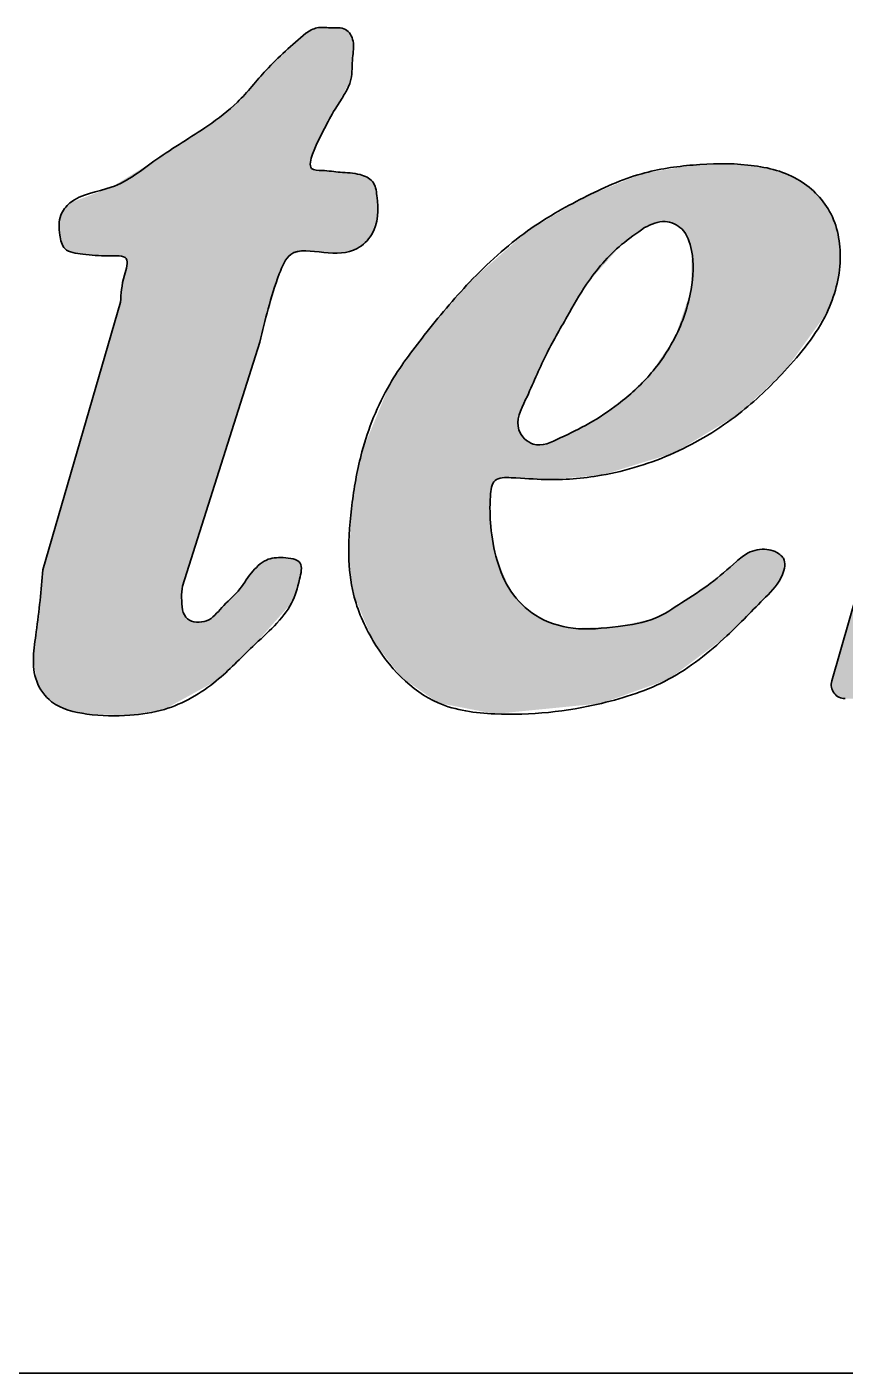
# Model space of a CAD drawing. Extents: x 23 to 587, y 4 to 413.
# Drawn here: x 482.791 to 484.225, y 38.238 to 40.597 of the extents above; entities that cross this region are included whole.
import ezdxf

# ---------------------------------------------------------------- set-up
doc = ezdxf.new("R2010")
doc.units = 0
doc.layers.get('0').update_dxf_attribs({"lineweight": 13})
doc.layers.add('6', color=7, linetype='Continuous', lineweight=13)

# ---------------------------------------------------------------- blocks, each defined once
blk = doc.blocks.new('BLOCK6649')
at = {"color": 6, "lineweight": 5}
for points in [[(483.9585, 40.3546), (483.8684, 40.3393), (483.8912, 40.2527), (483.8733, 40.2448)], [(483.9585, 40.3546), (483.8912, 40.2527), (483.925, 40.2517), (483.9095, 40.2557)], [(483.9585, 40.3546), (483.925, 40.2517), (483.9499, 40.2252), (483.9385, 40.2425)], [(483.9585, 40.3546), (483.9499, 40.2252), (484.0386, 39.9185), (483.9558, 40.2048)], [(483.9585, 40.3546), (484.0386, 39.9185), (484.0543, 40.3546)], [(484.1186, 39.9932), (484.099, 40.3467), (484.0386, 39.9185), (484.0543, 40.3546)], [(484.1186, 39.9932), (484.1926, 40.0952), (484.099, 40.3467), (484.1408, 40.33)], [(483.7664, 40.2973), (483.7717, 40.1459), (483.8684, 40.3393), (483.8332, 40.215)], [(483.8684, 40.3393), (483.8332, 40.215), (483.8733, 40.2448)], [(484.1926, 40.0952), (484.1732, 40.3055), (484.1408, 40.33)], [(483.6684, 40.239), (483.7003, 40.0209), (483.7664, 40.2973)], [(483.7003, 40.0209), (483.7378, 40.0891), (483.7664, 40.2973), (483.7717, 40.1459)], [(484.2094, 40.1409), (484.1976, 40.2732), (484.1926, 40.0952), (484.1732, 40.3055)], [(484.2163, 40.1893), (484.2125, 40.2327), (484.2094, 40.1409), (484.1976, 40.2732)], [(483.6684, 40.239), (483.5668, 40.1493), (483.6075, 39.7965), (483.6039, 39.7823)], [(483.6684, 40.239), (483.6075, 39.7965), (483.6239, 39.8064), (483.6113, 39.8016)], [(483.6684, 40.239), (483.6239, 39.8064), (483.6537, 39.9166), (483.6398, 39.8066)], [(483.6684, 40.239), (483.6537, 39.9166), (483.7003, 40.0209), (483.665, 39.9434)], [(483.9558, 40.2048), (483.955, 40.1364), (484.0386, 39.9185), (483.9267, 40.0524)], [(483.5668, 40.1493), (483.4874, 40.0566), (483.611, 39.3927), (483.5118, 39.4119)], [(483.5668, 40.1493), (483.611, 39.3927), (483.6032, 39.7744), (483.6041, 39.7211)], [(483.5668, 40.1493), (483.6032, 39.7744), (483.6039, 39.7823)], [(483.5118, 39.4119), (483.4874, 40.0566), (483.447, 39.4571), (483.4268, 39.97)], [(484.0386, 39.9185), (483.9267, 40.0524), (483.9255, 39.8503), (483.8819, 39.9864)], [(483.9255, 39.8503), (483.8819, 39.9864), (483.8277, 39.9361)], [(483.447, 39.4571), (483.4268, 39.97), (483.3974, 39.5214), (483.3781, 39.8519)], [(483.6398, 39.8066), (483.6531, 39.8902), (483.6537, 39.9166)], [(483.7976, 39.8109), (483.9255, 39.8503), (483.7758, 39.9015), (483.8277, 39.9361)], [(483.7976, 39.8109), (483.7758, 39.9015), (483.7138, 39.8707), (483.7256, 39.8762)], [(483.6995, 39.8034), (483.6571, 39.8822), (483.6398, 39.8066), (483.6531, 39.8902)], [(483.6783, 39.8654), (483.663, 39.875), (483.6995, 39.8034), (483.6571, 39.8822)], [(483.6899, 39.864), (483.6783, 39.8654), (483.7138, 39.8707), (483.6995, 39.8034)], [(483.7976, 39.8109), (483.7138, 39.8707), (483.6995, 39.8034)], [(483.3974, 39.5214), (483.3781, 39.8519), (483.3633, 39.6023), (483.3612, 39.7639)], [(483.3633, 39.6023), (483.3612, 39.7639), (483.3551, 39.6706)], [(483.615, 39.6615), (483.6041, 39.7211), (483.6393, 39.6076), (483.611, 39.3927)], [(484.0708, 39.6802), (484.0549, 39.6748), (484.0854, 39.5972), (484.0347, 39.6599)], [(484.0876, 39.6808), (484.0708, 39.6802), (484.1021, 39.6151), (484.0854, 39.5972)], [(484.0876, 39.6808), (484.1021, 39.6151), (484.1021, 39.6775)], [(484.0854, 39.5972), (484.0347, 39.6599), (484.0177, 39.5295), (483.9886, 39.6211)], [(484.1021, 39.6775), (484.1021, 39.6151), (484.1104, 39.672), (484.1151, 39.6367)], [(484.1104, 39.672), (484.1151, 39.6367), (484.1166, 39.6653), (484.119, 39.6517)], [(484.1166, 39.6653), (484.119, 39.6517), (484.1188, 39.6589)], [(484.0177, 39.5295), (483.9886, 39.6211), (483.9383, 39.5874)], [(483.7977, 39.4112), (483.6586, 39.5845), (483.611, 39.3927), (483.6393, 39.6076)], [(483.9153, 39.4533), (484.0177, 39.5295), (483.8922, 39.5605), (483.9383, 39.5874)], [(483.7977, 39.4112), (483.714, 39.5506), (483.6586, 39.5845), (483.6823, 39.5657)], [(483.7977, 39.4112), (483.8269, 39.546), (483.714, 39.5506), (483.7481, 39.5429)], [(483.9153, 39.4533), (483.8922, 39.5605), (483.7977, 39.4112), (483.8269, 39.546)]]:
    blk.add_solid(points, dxfattribs=at)
blk = doc.blocks.new('BLOCK6650')
at = {"color": 6, "lineweight": 5}
for points in [[(483.2797, 40.5854), (483.2332, 40.1636), (483.21, 40.5207)], [(483.2797, 40.5854), (483.2468, 40.1914), (483.2332, 40.1636), (483.2371, 40.1736)], [(483.2797, 40.5854), (483.2795, 40.2042), (483.2468, 40.1914), (483.2533, 40.1978)], [(483.2797, 40.5854), (483.2993, 40.595), (483.2795, 40.2042), (483.2878, 40.3594)], [(483.2993, 40.595), (483.2917, 40.3738), (483.2878, 40.3594)], [(483.3227, 40.595), (483.3125, 40.4184), (483.2993, 40.595), (483.2917, 40.3738)], [(483.3368, 40.5951), (483.3309, 40.4525), (483.3227, 40.595), (483.3125, 40.4184)], [(483.3587, 40.5045), (483.3309, 40.4525), (483.3495, 40.5921), (483.3368, 40.5951)], [(483.3587, 40.5045), (483.3495, 40.5921), (483.3579, 40.5835), (483.3541, 40.5884)], [(483.3587, 40.5045), (483.3579, 40.5835), (483.3616, 40.5425), (483.3626, 40.5717)], [(483.1989, 40.0444), (483.1598, 40.4648), (483.2332, 40.1636), (483.21, 40.5207)], [(483.1989, 40.0444), (483.0638, 39.6165), (483.1598, 40.4648), (483.108, 40.4233)], [(483.0317, 39.4007), (482.9713, 39.3902), (483.108, 40.4233), (483.0184, 40.3646)], [(483.0317, 39.4007), (483.108, 40.4233), (483.0622, 39.5911), (483.0621, 39.5965)], [(483.0621, 39.5965), (483.108, 40.4233), (483.0638, 39.6165)], [(483.0184, 40.3646), (482.9525, 40.1953), (482.9388, 40.3155)], [(483.0184, 40.3646), (482.9663, 40.1881), (482.9525, 40.1953), (482.9651, 40.1905)], [(483.0184, 40.3646), (482.9713, 39.3902), (482.9663, 40.1881), (482.9666, 40.1817)], [(483.3111, 40.2012), (483.2795, 40.2042), (483.2899, 40.3487), (483.2878, 40.3594)], [(483.3111, 40.2012), (483.2899, 40.3487), (483.2953, 40.3461), (483.2914, 40.3475)], [(483.3111, 40.2012), (483.2953, 40.3461), (483.3082, 40.345), (483.3055, 40.3451)], [(483.34, 40.3419), (483.3269, 40.2001), (483.3082, 40.345), (483.3111, 40.2012)], [(483.34, 40.3419), (483.3749, 40.3378), (483.3269, 40.2001), (483.3564, 40.203)], [(483.3749, 40.3378), (483.3697, 40.2084), (483.3564, 40.203)], [(483.387, 40.3333), (483.3838, 40.2187), (483.3749, 40.3378), (483.3697, 40.2084)], [(483.3965, 40.3258), (483.3949, 40.2323), (483.387, 40.3333), (483.3838, 40.2187)], [(483.4052, 40.2648), (483.3949, 40.2323), (483.3997, 40.3205), (483.3965, 40.3258)], [(483.4052, 40.2648), (483.3997, 40.3205), (483.4043, 40.3008), (483.4034, 40.3077)], [(482.9388, 40.3155), (482.8887, 40.1985), (482.8663, 40.2881), (482.88, 40.1995)], [(482.9388, 40.3155), (482.9525, 40.1953), (482.8887, 40.1985), (482.9341, 40.1953)], [(482.8569, 40.2783), (482.8515, 40.2187), (482.8503, 40.2666), (482.8488, 40.2318)], [(482.8663, 40.2881), (482.8573, 40.208), (482.8569, 40.2783), (482.8515, 40.2187)], [(482.88, 40.1995), (482.8636, 40.2037), (482.8663, 40.2881), (482.8573, 40.208)], [(482.8503, 40.2666), (482.8488, 40.2318), (482.8474, 40.2499)], [(482.9713, 39.3902), (482.9617, 40.1616), (482.9666, 40.1817), (482.9629, 40.1657)], [(482.9713, 39.3902), (482.896, 39.3925), (482.9617, 40.1616), (482.9551, 40.1142)], [(482.9551, 40.1142), (482.8341, 39.4141), (482.819, 39.6454), (482.8187, 39.4302)], [(482.896, 39.3925), (482.8633, 39.3993), (482.9551, 40.1142), (482.8341, 39.4141)], [(483.2547, 39.587), (483.1869, 39.511), (483.2105, 39.6621), (483.1964, 39.6525)], [(483.2547, 39.587), (483.2105, 39.6621), (483.2403, 39.6665), (483.2245, 39.6661)], [(483.2547, 39.587), (483.2403, 39.6665), (483.2612, 39.6631), (483.2446, 39.6663)], [(483.2689, 39.6287), (483.2547, 39.587), (483.2674, 39.6595), (483.2612, 39.6631)], [(483.2689, 39.6287), (483.2674, 39.6595), (483.2718, 39.6442), (483.2696, 39.657)], [(482.808, 39.4498), (482.8023, 39.4921), (482.819, 39.6454), (482.8073, 39.5363)], [(482.819, 39.6454), (482.8187, 39.4302), (482.808, 39.4498)], [(483.1869, 39.511), (483.1611, 39.608), (483.1964, 39.6525), (483.1843, 39.6396)], [(483.0317, 39.4007), (483.0622, 39.5911), (483.065, 39.5706)], [(483.1869, 39.511), (483.1227, 39.4506), (483.1611, 39.608), (483.1325, 39.579)], [(483.1227, 39.4506), (483.0317, 39.4007), (483.0692, 39.5624), (483.065, 39.5706)], [(483.1227, 39.4506), (483.0692, 39.5624), (483.088, 39.5535), (483.0724, 39.5592)], [(483.1227, 39.4506), (483.1057, 39.5559), (483.1325, 39.579), (483.1203, 39.5657)], [(483.1227, 39.4506), (483.088, 39.5535), (483.1057, 39.5559), (483.0971, 39.5537)]]:
    blk.add_solid(points, dxfattribs=at)
blk = doc.blocks.new('BLOCK6660')
at = {"color": 6, "lineweight": 5}
for points in [[(484.5684, 40.3428), (484.5519, 39.7584), (484.4958, 40.334), (484.5284, 39.6903)], [(484.5684, 40.3428), (484.6158, 40.3526), (484.5519, 39.7584), (484.5935, 39.8424)], [(484.6265, 40.0019), (484.5935, 39.8424), (484.6579, 40.3614), (484.6158, 40.3526)], [(484.6265, 40.0019), (484.6579, 40.3614), (484.6319, 40.0314)], [(484.6579, 40.3614), (484.6438, 40.0847), (484.6319, 40.0314)], [(484.6776, 40.3627), (484.6592, 40.1372), (484.6579, 40.3614), (484.6438, 40.0847)], [(484.7056, 40.2604), (484.6772, 40.2005), (484.6776, 40.3627), (484.6592, 40.1372)], [(484.6776, 40.3627), (484.6965, 40.3588), (484.7056, 40.2604), (484.7104, 40.3492)], [(484.7056, 40.2604), (484.7104, 40.3492), (484.718, 40.2997), (484.7195, 40.3353)], [(484.9991, 40.3394), (485.0456, 40.3426), (484.9841, 39.5781), (485.0037, 39.648)], [(485.0456, 40.3426), (485.024, 39.7042), (485.0037, 39.648)], [(485.0916, 40.3345), (485.0591, 39.7732), (485.0456, 40.3426), (485.024, 39.7042)], [(485.4278, 39.428), (485.3797, 39.4209), (485.461, 40.3438), (485.4217, 40.3319)], [(485.4278, 39.428), (485.461, 40.3438), (485.4755, 39.45), (485.4693, 39.5826)], [(485.4693, 39.5826), (485.461, 40.3438), (485.4735, 39.6053), (485.5024, 40.3467)], [(485.5024, 40.3467), (485.494, 39.6572), (485.4735, 39.6053)], [(485.5383, 40.3426), (485.5206, 39.7568), (485.5024, 40.3467), (485.494, 39.6572)], [(485.5723, 40.3312), (485.5507, 39.8533), (485.5383, 40.3426), (485.5206, 39.7568)], [(484.4294, 40.3225), (484.3937, 40.2156), (484.3722, 40.3061), (484.3778, 40.2236)], [(484.4294, 40.3225), (484.4083, 40.197), (484.3937, 40.2156), (484.4026, 40.2073)], [(484.4294, 40.3225), (484.442, 39.4195), (484.4083, 40.197), (484.4096, 40.1868)], [(484.4958, 40.334), (484.442, 39.4195), (484.4294, 40.3225)], [(484.4958, 40.334), (484.446, 39.4198), (484.442, 39.4195), (484.444, 39.4196)], [(484.4958, 40.334), (484.4499, 39.4208), (484.446, 39.4198), (484.448, 39.4202)], [(484.4958, 40.334), (484.4536, 39.4224), (484.4499, 39.4208), (484.4518, 39.4216)], [(484.4958, 40.334), (484.4569, 39.4246), (484.4536, 39.4224), (484.4553, 39.4235)], [(484.4958, 40.334), (484.4599, 39.4274), (484.4569, 39.4246), (484.4585, 39.4259)], [(484.4958, 40.334), (484.4624, 39.4305), (484.4599, 39.4274), (484.4612, 39.4289)], [(484.4958, 40.334), (484.4643, 39.4341), (484.4624, 39.4305), (484.4634, 39.4323)], [(484.4958, 40.334), (484.4655, 39.4379), (484.4643, 39.4341), (484.465, 39.436)], [(484.4958, 40.334), (484.5284, 39.6903), (484.4655, 39.4379), (484.467, 39.4436)], [(484.718, 40.2997), (484.7195, 40.3353), (484.7201, 40.3087), (484.7213, 40.3268)], [(484.9991, 40.3394), (484.9338, 39.4195), (484.9165, 40.3156)], [(484.9991, 40.3394), (484.9378, 39.4198), (484.9338, 39.4195), (484.9358, 39.4196)], [(484.9991, 40.3394), (484.9417, 39.4208), (484.9378, 39.4198), (484.9397, 39.4202)], [(484.9991, 40.3394), (484.9453, 39.4224), (484.9417, 39.4208), (484.9435, 39.4215)], [(484.9991, 40.3394), (484.9486, 39.4245), (484.9453, 39.4224), (484.947, 39.4234)], [(484.9991, 40.3394), (484.9515, 39.4272), (484.9486, 39.4245), (484.9501, 39.4258)], [(484.9991, 40.3394), (484.954, 39.4303), (484.9515, 39.4272), (484.9529, 39.4287)], [(484.9991, 40.3394), (484.9559, 39.4338), (484.954, 39.4303), (484.955, 39.432)], [(484.9991, 40.3394), (484.9573, 39.4375), (484.9559, 39.4338), (484.9567, 39.4356)], [(484.9991, 40.3394), (484.9841, 39.5781), (484.9573, 39.4375), (484.9704, 39.4938)], [(485.1155, 40.3233), (485.1059, 39.8673), (485.0916, 40.3345), (485.0591, 39.7732)], [(485.1343, 40.3065), (485.1215, 39.9846), (485.1155, 40.3233), (485.1059, 39.8673)], [(485.3648, 40.2944), (485.4217, 40.3319), (485.361, 40.0927), (485.3797, 39.4209)], [(485.5973, 40.3157), (485.5774, 39.9286), (485.5723, 40.3312), (485.5507, 39.8533)], [(484.3722, 40.3061), (484.339, 40.2276), (484.3253, 40.2928), (484.3274, 40.2294)], [(484.3722, 40.3061), (484.3778, 40.2236), (484.339, 40.2276), (484.3549, 40.2271)], [(484.9165, 40.3156), (484.8597, 40.1316), (484.8555, 40.279), (484.8527, 40.1358)], [(484.8719, 40.106), (484.8653, 40.1262), (484.9165, 40.3156), (484.8597, 40.1316)], [(484.9338, 39.4195), (484.8698, 40.0827), (484.9165, 40.3156), (484.8719, 40.106)], [(485.1295, 40.037), (485.1228, 40.0036), (485.1343, 40.3065), (485.1215, 39.9846)], [(485.1295, 40.037), (485.1343, 40.3065), (485.1395, 40.1126), (485.1431, 40.2896)], [(485.3648, 40.2944), (485.3163, 40.133), (485.2802, 40.2185), (485.312, 40.1304)], [(485.3648, 40.2944), (485.3417, 40.1411), (485.3163, 40.133), (485.3337, 40.1407)], [(485.3648, 40.2944), (485.3548, 40.1301), (485.3417, 40.1411), (485.3453, 40.14)], [(485.3648, 40.2944), (485.361, 40.0927), (485.3548, 40.1301), (485.3602, 40.1148)], [(485.6173, 40.2947), (485.602, 40.0072), (485.5973, 40.3157), (485.5774, 39.9286)], [(485.6306, 40.2677), (485.6189, 40.0596), (485.6173, 40.2947), (485.602, 40.0072)], [(484.3015, 40.2781), (484.2986, 40.2627), (484.2983, 40.2706)], [(484.3015, 40.2781), (484.3076, 40.2428), (484.2986, 40.2627), (484.3011, 40.2547)], [(484.3015, 40.2781), (484.3072, 40.2843), (484.3076, 40.2428), (484.3253, 40.2928)], [(484.3076, 40.2428), (484.3253, 40.2928), (484.3169, 40.2337), (484.3274, 40.2294)], [(484.8555, 40.279), (484.8191, 40.1358), (484.7948, 40.2167), (484.8035, 40.1241)], [(484.8555, 40.279), (484.8371, 40.1398), (484.8191, 40.1358), (484.8278, 40.139)], [(484.8555, 40.279), (484.8527, 40.1358), (484.8371, 40.1398)], [(485.1395, 40.1126), (485.1431, 40.2896), (485.1448, 40.1814), (485.1488, 40.2496)], [(485.1448, 40.1814), (485.1488, 40.2496), (485.1483, 40.2289)], [(485.6367, 40.238), (485.6321, 40.1573), (485.6306, 40.2677), (485.6189, 40.0596)], [(484.722, 40.0094), (484.738, 40.1359), (484.7774, 40.0892), (484.7948, 40.2167)], [(484.7774, 40.0892), (484.7948, 40.2167), (484.8035, 40.1241)], [(485.203, 40.0052), (485.2086, 40.1216), (485.2496, 40.0693), (485.2802, 40.2185)], [(485.2496, 40.0693), (485.2802, 40.2185), (485.312, 40.1304)], [(484.442, 39.4195), (484.2248, 39.4195), (484.4085, 40.1764), (484.4053, 40.1628)], [(484.442, 39.4195), (484.4085, 40.1764), (484.4096, 40.1868)], [(484.4053, 40.1628), (484.2023, 39.4346), (484.2014, 39.4504), (484.2015, 39.4369)], [(484.4053, 40.1628), (484.2045, 39.4304), (484.2023, 39.4346), (484.2033, 39.4325)], [(484.4053, 40.1628), (484.2076, 39.4267), (484.2045, 39.4304), (484.2059, 39.4285)], [(484.4053, 40.1628), (484.2112, 39.4236), (484.2076, 39.4267), (484.2093, 39.4251)], [(484.4053, 40.1628), (484.2154, 39.4214), (484.2112, 39.4236), (484.2133, 39.4224)], [(484.4053, 40.1628), (484.22, 39.42), (484.2154, 39.4214), (484.2177, 39.4206)], [(484.4053, 40.1628), (484.2248, 39.4195), (484.22, 39.42), (484.2224, 39.4196)], [(484.6472, 40.0034), (484.6906, 40.0669), (484.722, 40.0094), (484.738, 40.1359)], [(485.1538, 39.9382), (485.1561, 40.0377), (485.203, 40.0052), (485.2086, 40.1216)], [(484.9338, 39.4195), (484.8096, 39.8833), (484.8698, 40.0827), (484.8509, 40.0147)], [(485.3797, 39.4209), (485.3382, 40.0181), (485.361, 40.0927), (485.3564, 40.0719)], [(485.1269, 39.9886), (485.1355, 40.0016), (485.1538, 39.9382), (485.1561, 40.0377)], [(485.3797, 39.4209), (485.2943, 39.4228), (485.3382, 40.0181), (485.3193, 39.9606)], [(484.6265, 40.0019), (484.6293, 39.9873), (484.5935, 39.8424), (484.6322, 39.9017)], [(484.6293, 39.9873), (484.631, 39.9878), (484.6322, 39.9017), (484.6349, 39.9905)], [(484.6322, 39.9017), (484.6349, 39.9905), (484.722, 40.0094), (484.6447, 40.0005)], [(484.722, 40.0094), (484.6447, 40.0005), (484.6472, 40.0034)], [(485.1538, 39.9382), (485.1237, 39.9851), (485.1269, 39.9886)], [(485.1538, 39.9382), (485.1059, 39.8673), (485.1217, 39.9845), (485.1215, 39.9846)], [(485.1538, 39.9382), (485.1217, 39.9845), (485.1221, 39.9843), (485.1219, 39.9844)], [(485.1538, 39.9382), (485.1221, 39.9843), (485.1237, 39.9851), (485.1226, 39.9844)], [(485.3193, 39.9606), (485.2943, 39.4228), (485.2793, 39.8245), (485.2634, 39.4288)], [(484.9338, 39.4195), (484.7382, 39.6565), (484.8096, 39.8833), (484.7775, 39.7758)], [(485.2793, 39.8245), (485.2634, 39.4288), (485.2523, 39.7483), (485.2372, 39.4426)], [(485.2523, 39.7483), (485.2372, 39.4426), (485.2281, 39.6726), (485.225, 39.4578)], [(485.5993, 39.6734), (485.6129, 39.6801), (485.6256, 39.5944), (485.6278, 39.6835)], [(485.6256, 39.5944), (485.6278, 39.6835), (485.6497, 39.6264), (485.6425, 39.6813)], [(485.6425, 39.6813), (485.6483, 39.6779), (485.6497, 39.6264), (485.6534, 39.6732)], [(484.9338, 39.4195), (484.6859, 39.4195), (484.7382, 39.6565), (484.6987, 39.5379)], [(485.2163, 39.4761), (485.2044, 39.5438), (485.2281, 39.6726), (485.2102, 39.6064)], [(485.2281, 39.6726), (485.225, 39.4578), (485.2163, 39.4761)], [(485.52, 39.5769), (485.5538, 39.6167), (485.5569, 39.5173), (485.5876, 39.6644)], [(485.5569, 39.5173), (485.5876, 39.6644), (485.5937, 39.5601), (485.5993, 39.6734)], [(485.5937, 39.5601), (485.5993, 39.6734), (485.6256, 39.5944)], [(485.6497, 39.6264), (485.6534, 39.6732), (485.6546, 39.6349), (485.6597, 39.6616)], [(485.6546, 39.6349), (485.6597, 39.6616), (485.6604, 39.6527)], [(485.4693, 39.5826), (485.4753, 39.5655), (485.4755, 39.45), (485.48, 39.563)], [(485.4755, 39.45), (485.48, 39.563), (485.5079, 39.4743), (485.4856, 39.5617)], [(485.4856, 39.5617), (485.4977, 39.5625), (485.5079, 39.4743), (485.5098, 39.5682)], [(485.5079, 39.4743), (485.5098, 39.5682), (485.5569, 39.5173), (485.52, 39.5769)], [(484.6987, 39.5379), (484.6664, 39.4293), (484.666, 39.461)], [(484.6987, 39.5379), (484.6703, 39.4252), (484.6664, 39.4293), (484.6682, 39.4272)], [(484.6987, 39.5379), (484.675, 39.4221), (484.6703, 39.4252), (484.6726, 39.4235)], [(484.6987, 39.5379), (484.6803, 39.4202), (484.675, 39.4221), (484.6776, 39.421)], [(484.6987, 39.5379), (484.6859, 39.4195), (484.6803, 39.4202), (484.6831, 39.4197)], [(484.2014, 39.4504), (484.2006, 39.4416), (484.2005, 39.444)], [(484.2014, 39.4504), (484.2015, 39.4369), (484.2006, 39.4416), (484.201, 39.4392)], [(484.6621, 39.4481), (484.662, 39.4396), (484.6617, 39.4425)], [(484.6621, 39.4481), (484.6617, 39.4425), (484.6617, 39.4453)], [(484.6628, 39.4508), (484.6627, 39.4369), (484.6621, 39.4481), (484.662, 39.4396)], [(484.666, 39.461), (484.6636, 39.4342), (484.6628, 39.4508), (484.6627, 39.4369)], [(484.6664, 39.4293), (484.6649, 39.4317), (484.666, 39.461), (484.6636, 39.4342)]]:
    blk.add_solid(points, dxfattribs=at)
blk = doc.blocks.new('BLOCK6682')
at = {"color": 6, "lineweight": 5}
for points in [[(483.9585, 40.3546), (483.8684, 40.3393), (483.8912, 40.2527), (483.8733, 40.2448)], [(483.9585, 40.3546), (483.8912, 40.2527), (483.925, 40.2517), (483.9095, 40.2557)], [(483.9585, 40.3546), (483.925, 40.2517), (483.9499, 40.2252), (483.9385, 40.2425)], [(483.9585, 40.3546), (483.9499, 40.2252), (484.0386, 39.9185), (483.9558, 40.2048)], [(483.9585, 40.3546), (484.0386, 39.9185), (484.0543, 40.3546)], [(484.1186, 39.9932), (484.099, 40.3467), (484.0386, 39.9185), (484.0543, 40.3546)], [(484.1186, 39.9932), (484.1926, 40.0952), (484.099, 40.3467), (484.1408, 40.33)], [(483.7664, 40.2973), (483.7717, 40.1459), (483.8684, 40.3393), (483.8332, 40.215)], [(483.8684, 40.3393), (483.8332, 40.215), (483.8733, 40.2448)], [(484.1926, 40.0952), (484.1732, 40.3055), (484.1408, 40.33)], [(483.6684, 40.239), (483.7003, 40.0209), (483.7664, 40.2973)], [(483.7003, 40.0209), (483.7378, 40.0891), (483.7664, 40.2973), (483.7717, 40.1459)], [(484.2094, 40.1409), (484.1976, 40.2732), (484.1926, 40.0952), (484.1732, 40.3055)], [(484.2163, 40.1893), (484.2125, 40.2327), (484.2094, 40.1409), (484.1976, 40.2732)], [(483.6684, 40.239), (483.5668, 40.1493), (483.6075, 39.7965), (483.6039, 39.7823)], [(483.6684, 40.239), (483.6075, 39.7965), (483.6239, 39.8064), (483.6113, 39.8016)], [(483.6684, 40.239), (483.6239, 39.8064), (483.6537, 39.9166), (483.6398, 39.8066)], [(483.6684, 40.239), (483.6537, 39.9166), (483.7003, 40.0209), (483.665, 39.9434)], [(483.9558, 40.2048), (483.955, 40.1364), (484.0386, 39.9185), (483.9267, 40.0524)], [(483.5668, 40.1493), (483.4874, 40.0566), (483.611, 39.3927), (483.5118, 39.4119)], [(483.5668, 40.1493), (483.611, 39.3927), (483.6032, 39.7744), (483.6041, 39.7211)], [(483.5668, 40.1493), (483.6032, 39.7744), (483.6039, 39.7823)], [(483.5118, 39.4119), (483.4874, 40.0566), (483.447, 39.4571), (483.4268, 39.97)], [(484.0386, 39.9185), (483.9267, 40.0524), (483.9255, 39.8503), (483.8819, 39.9864)], [(483.9255, 39.8503), (483.8819, 39.9864), (483.8277, 39.9361)], [(483.447, 39.4571), (483.4268, 39.97), (483.3974, 39.5214), (483.3781, 39.8519)], [(483.6398, 39.8066), (483.6531, 39.8902), (483.6537, 39.9166)], [(483.7976, 39.8109), (483.9255, 39.8503), (483.7758, 39.9015), (483.8277, 39.9361)], [(483.7976, 39.8109), (483.7758, 39.9015), (483.7138, 39.8707), (483.7256, 39.8762)], [(483.6995, 39.8034), (483.6571, 39.8822), (483.6398, 39.8066), (483.6531, 39.8902)], [(483.6783, 39.8654), (483.663, 39.875), (483.6995, 39.8034), (483.6571, 39.8822)], [(483.6899, 39.864), (483.6783, 39.8654), (483.7138, 39.8707), (483.6995, 39.8034)], [(483.7976, 39.8109), (483.7138, 39.8707), (483.6995, 39.8034)], [(483.3974, 39.5214), (483.3781, 39.8519), (483.3633, 39.6023), (483.3612, 39.7639)], [(483.3633, 39.6023), (483.3612, 39.7639), (483.3551, 39.6706)], [(483.615, 39.6615), (483.6041, 39.7211), (483.6393, 39.6076), (483.611, 39.3927)], [(484.0708, 39.6802), (484.0549, 39.6748), (484.0854, 39.5972), (484.0347, 39.6599)], [(484.0876, 39.6808), (484.0708, 39.6802), (484.1021, 39.6151), (484.0854, 39.5972)], [(484.0876, 39.6808), (484.1021, 39.6151), (484.1021, 39.6775)], [(484.0854, 39.5972), (484.0347, 39.6599), (484.0177, 39.5295), (483.9886, 39.6211)], [(484.1021, 39.6775), (484.1021, 39.6151), (484.1104, 39.672), (484.1151, 39.6367)], [(484.1104, 39.672), (484.1151, 39.6367), (484.1166, 39.6653), (484.119, 39.6517)], [(484.1166, 39.6653), (484.119, 39.6517), (484.1188, 39.6589)], [(484.0177, 39.5295), (483.9886, 39.6211), (483.9383, 39.5874)], [(483.7977, 39.4112), (483.6586, 39.5845), (483.611, 39.3927), (483.6393, 39.6076)], [(483.9153, 39.4533), (484.0177, 39.5295), (483.8922, 39.5605), (483.9383, 39.5874)], [(483.7977, 39.4112), (483.714, 39.5506), (483.6586, 39.5845), (483.6823, 39.5657)], [(483.7977, 39.4112), (483.8269, 39.546), (483.714, 39.5506), (483.7481, 39.5429)], [(483.9153, 39.4533), (483.8922, 39.5605), (483.7977, 39.4112), (483.8269, 39.546)]]:
    blk.add_solid(points, dxfattribs=at)
blk = doc.blocks.new('BLOCK6683')
at = {"color": 6, "lineweight": 5}
for points in [[(483.2797, 40.5854), (483.21, 40.5207), (483.2371, 40.1736), (483.2332, 40.1636)], [(483.2797, 40.5854), (483.2371, 40.1736), (483.2533, 40.1978), (483.2468, 40.1914)], [(483.2797, 40.5854), (483.2533, 40.1978), (483.2878, 40.3594), (483.2795, 40.2042)], [(483.2797, 40.5854), (483.2878, 40.3594), (483.2993, 40.595)], [(483.2878, 40.3594), (483.2917, 40.3738), (483.2993, 40.595), (483.3125, 40.4184)], [(483.2993, 40.595), (483.3125, 40.4184), (483.3227, 40.595), (483.3309, 40.4525)], [(483.3227, 40.595), (483.3309, 40.4525), (483.3368, 40.5951)], [(483.3587, 40.5045), (483.3495, 40.5921), (483.3309, 40.4525), (483.3368, 40.5951)], [(483.3587, 40.5045), (483.3579, 40.5835), (483.3495, 40.5921), (483.3541, 40.5884)], [(483.3587, 40.5045), (483.3616, 40.5425), (483.3579, 40.5835), (483.3626, 40.5717)], [(483.1989, 40.0444), (483.2332, 40.1636), (483.1598, 40.4648), (483.21, 40.5207)], [(483.1989, 40.0444), (483.1598, 40.4648), (483.0638, 39.6165), (483.108, 40.4233)], [(483.0184, 40.3646), (483.0317, 39.4007), (483.108, 40.4233), (483.0621, 39.5965)], [(483.108, 40.4233), (483.0621, 39.5965), (483.0638, 39.6165)], [(483.0184, 40.3646), (482.9388, 40.3155), (482.9651, 40.1905), (482.9525, 40.1953)], [(483.0184, 40.3646), (482.9651, 40.1905), (482.9666, 40.1817), (482.9663, 40.1881)], [(482.9666, 40.1817), (482.9713, 39.3902), (483.0184, 40.3646), (483.0317, 39.4007)], [(483.3111, 40.2012), (483.2899, 40.3487), (483.2795, 40.2042), (483.2878, 40.3594)], [(483.3111, 40.2012), (483.2953, 40.3461), (483.2899, 40.3487), (483.2914, 40.3475)], [(483.3111, 40.2012), (483.3082, 40.345), (483.2953, 40.3461), (483.3055, 40.3451)], [(483.34, 40.3419), (483.3082, 40.345), (483.3269, 40.2001), (483.3111, 40.2012)], [(483.34, 40.3419), (483.3269, 40.2001), (483.3749, 40.3378), (483.3564, 40.203)], [(483.3564, 40.203), (483.3697, 40.2084), (483.3749, 40.3378), (483.3838, 40.2187)], [(483.3749, 40.3378), (483.3838, 40.2187), (483.387, 40.3333), (483.3949, 40.2323)], [(483.387, 40.3333), (483.3949, 40.2323), (483.3965, 40.3258)], [(483.4052, 40.2648), (483.3997, 40.3205), (483.3949, 40.2323), (483.3965, 40.3258)], [(483.4052, 40.2648), (483.4043, 40.3008), (483.3997, 40.3205), (483.4034, 40.3077)], [(482.9388, 40.3155), (482.8663, 40.2881), (482.8887, 40.1985), (482.88, 40.1995)], [(482.9388, 40.3155), (482.8887, 40.1985), (482.9525, 40.1953), (482.9341, 40.1953)], [(482.8503, 40.2666), (482.8515, 40.2187), (482.8569, 40.2783), (482.8573, 40.208)], [(482.8569, 40.2783), (482.8573, 40.208), (482.8663, 40.2881), (482.8636, 40.2037)], [(482.8663, 40.2881), (482.8636, 40.2037), (482.88, 40.1995)], [(482.8474, 40.2499), (482.8488, 40.2318), (482.8503, 40.2666), (482.8515, 40.2187)], [(482.9713, 39.3902), (482.9666, 40.1817), (482.9617, 40.1616), (482.9629, 40.1657)], [(482.9713, 39.3902), (482.9617, 40.1616), (482.896, 39.3925), (482.9551, 40.1142)], [(482.819, 39.6454), (482.8341, 39.4141), (482.9551, 40.1142), (482.8633, 39.3993)], [(482.9551, 40.1142), (482.8633, 39.3993), (482.896, 39.3925)], [(483.2547, 39.587), (483.2105, 39.6621), (483.1869, 39.511), (483.1964, 39.6525)], [(483.2547, 39.587), (483.2403, 39.6665), (483.2105, 39.6621), (483.2245, 39.6661)], [(483.2547, 39.587), (483.2612, 39.6631), (483.2403, 39.6665), (483.2446, 39.6663)], [(483.2689, 39.6287), (483.2674, 39.6595), (483.2547, 39.587), (483.2612, 39.6631)], [(483.2689, 39.6287), (483.2718, 39.6442), (483.2674, 39.6595), (483.2696, 39.657)], [(482.8073, 39.5363), (482.8023, 39.4921), (482.819, 39.6454), (482.808, 39.4498)], [(482.808, 39.4498), (482.8187, 39.4302), (482.819, 39.6454), (482.8341, 39.4141)], [(483.1869, 39.511), (483.1964, 39.6525), (483.1611, 39.608), (483.1843, 39.6396)], [(483.0622, 39.5911), (483.0621, 39.5965), (483.065, 39.5706), (483.0317, 39.4007)], [(483.1869, 39.511), (483.1611, 39.608), (483.1227, 39.4506), (483.1325, 39.579)], [(483.1227, 39.4506), (483.0692, 39.5624), (483.0317, 39.4007), (483.065, 39.5706)], [(483.1227, 39.4506), (483.088, 39.5535), (483.0692, 39.5624), (483.0724, 39.5592)], [(483.1227, 39.4506), (483.1325, 39.579), (483.1057, 39.5559), (483.1203, 39.5657)], [(483.1227, 39.4506), (483.1057, 39.5559), (483.088, 39.5535), (483.0971, 39.5537)]]:
    blk.add_solid(points, dxfattribs=at)
blk = doc.blocks.new('BLOCK6693')
at = {"color": 6, "lineweight": 5}
for points in [[(484.5684, 40.3428), (484.4958, 40.334), (484.5519, 39.7584), (484.5284, 39.6903)], [(484.5684, 40.3428), (484.5519, 39.7584), (484.6158, 40.3526), (484.5935, 39.8424)], [(484.6265, 40.0019), (484.6158, 40.3526), (484.6322, 39.9017), (484.5935, 39.8424)], [(484.6579, 40.3614), (484.6158, 40.3526), (484.6319, 40.0314), (484.6265, 40.0019)], [(484.6579, 40.3614), (484.6319, 40.0314), (484.6592, 40.1372), (484.6438, 40.0847)], [(484.6776, 40.3627), (484.6579, 40.3614), (484.6772, 40.2005), (484.6592, 40.1372)], [(484.6776, 40.3627), (484.6772, 40.2005), (484.6965, 40.3588), (484.7056, 40.2604)], [(484.6965, 40.3588), (484.7056, 40.2604), (484.7104, 40.3492), (484.718, 40.2997)], [(484.7104, 40.3492), (484.718, 40.2997), (484.7195, 40.3353), (484.7201, 40.3087)], [(484.9991, 40.3394), (485.0037, 39.648), (485.0456, 40.3426)], [(485.0037, 39.648), (485.024, 39.7042), (485.0456, 40.3426), (485.0591, 39.7732)], [(485.0456, 40.3426), (485.0591, 39.7732), (485.0916, 40.3345), (485.1059, 39.8673)], [(485.4217, 40.3319), (485.4278, 39.428), (485.461, 40.3438), (485.4693, 39.5826)], [(485.461, 40.3438), (485.4693, 39.5826), (485.5024, 40.3467), (485.4735, 39.6053)], [(485.4735, 39.6053), (485.494, 39.6572), (485.5024, 40.3467), (485.5206, 39.7568)], [(485.5024, 40.3467), (485.5206, 39.7568), (485.5383, 40.3426), (485.5507, 39.8533)], [(485.5383, 40.3426), (485.5507, 39.8533), (485.5723, 40.3312), (485.5774, 39.9286)], [(484.4294, 40.3225), (484.3722, 40.3061), (484.3937, 40.2156), (484.3778, 40.2236)], [(484.4294, 40.3225), (484.3937, 40.2156), (484.4083, 40.197), (484.4026, 40.2073)], [(484.4294, 40.3225), (484.4083, 40.197), (484.442, 39.4195), (484.4096, 40.1868)], [(484.4958, 40.334), (484.4294, 40.3225), (484.444, 39.4196), (484.442, 39.4195)], [(484.4958, 40.334), (484.444, 39.4196), (484.448, 39.4202), (484.446, 39.4198)], [(484.4958, 40.334), (484.448, 39.4202), (484.4518, 39.4216), (484.4499, 39.4208)], [(484.4958, 40.334), (484.4518, 39.4216), (484.4553, 39.4235), (484.4536, 39.4224)], [(484.4958, 40.334), (484.4553, 39.4235), (484.4585, 39.4259), (484.4569, 39.4246)], [(484.4958, 40.334), (484.4585, 39.4259), (484.4612, 39.4289), (484.4599, 39.4274)], [(484.4958, 40.334), (484.4612, 39.4289), (484.4634, 39.4323), (484.4624, 39.4305)], [(484.4958, 40.334), (484.4634, 39.4323), (484.465, 39.436), (484.4643, 39.4341)], [(484.4958, 40.334), (484.465, 39.436), (484.467, 39.4436), (484.4655, 39.4379)], [(484.4958, 40.334), (484.467, 39.4436), (484.5284, 39.6903)], [(484.7195, 40.3353), (484.7201, 40.3087), (484.7213, 40.3268)], [(484.9991, 40.3394), (484.9165, 40.3156), (484.9358, 39.4196), (484.9338, 39.4195)], [(484.9991, 40.3394), (484.9358, 39.4196), (484.9397, 39.4202), (484.9378, 39.4198)], [(484.9991, 40.3394), (484.9397, 39.4202), (484.9435, 39.4215), (484.9417, 39.4208)], [(484.9991, 40.3394), (484.9435, 39.4215), (484.947, 39.4234), (484.9453, 39.4224)], [(484.9991, 40.3394), (484.947, 39.4234), (484.9501, 39.4258), (484.9486, 39.4245)], [(484.9991, 40.3394), (484.9501, 39.4258), (484.9529, 39.4287), (484.9515, 39.4272)], [(484.9991, 40.3394), (484.9529, 39.4287), (484.955, 39.432), (484.954, 39.4303)], [(484.9991, 40.3394), (484.955, 39.432), (484.9567, 39.4356), (484.9559, 39.4338)], [(484.9991, 40.3394), (484.9567, 39.4356), (484.9704, 39.4938), (484.9573, 39.4375)], [(484.9991, 40.3394), (484.9704, 39.4938), (485.0037, 39.648), (484.9841, 39.5781)], [(485.0916, 40.3345), (485.1059, 39.8673), (485.1155, 40.3233), (485.1215, 39.9846)], [(485.1155, 40.3233), (485.1215, 39.9846), (485.1343, 40.3065), (485.1228, 40.0036)], [(485.3648, 40.2944), (485.3797, 39.4209), (485.4217, 40.3319), (485.4278, 39.428)], [(485.5723, 40.3312), (485.5774, 39.9286), (485.5973, 40.3157), (485.602, 40.0072)], [(484.3722, 40.3061), (484.3253, 40.2928), (484.339, 40.2276), (484.3274, 40.2294)], [(484.3722, 40.3061), (484.339, 40.2276), (484.3778, 40.2236), (484.3549, 40.2271)], [(484.8555, 40.279), (484.8597, 40.1316), (484.9165, 40.3156), (484.8653, 40.1262)], [(484.9165, 40.3156), (484.8653, 40.1262), (484.8719, 40.106)], [(484.9338, 39.4195), (484.9165, 40.3156), (484.8698, 40.0827), (484.8719, 40.106)], [(485.1228, 40.0036), (485.1295, 40.037), (485.1343, 40.3065), (485.1395, 40.1126)], [(485.1343, 40.3065), (485.1395, 40.1126), (485.1431, 40.2896), (485.1448, 40.1814)], [(485.3648, 40.2944), (485.2802, 40.2185), (485.3163, 40.133), (485.312, 40.1304)], [(485.3648, 40.2944), (485.3163, 40.133), (485.3417, 40.1411), (485.3337, 40.1407)], [(485.3648, 40.2944), (485.3417, 40.1411), (485.3548, 40.1301), (485.3453, 40.14)], [(485.3648, 40.2944), (485.3548, 40.1301), (485.3602, 40.1148)], [(485.3602, 40.1148), (485.361, 40.0927), (485.3648, 40.2944), (485.3797, 39.4209)], [(485.5973, 40.3157), (485.602, 40.0072), (485.6173, 40.2947), (485.6189, 40.0596)], [(485.6173, 40.2947), (485.6189, 40.0596), (485.6306, 40.2677), (485.6321, 40.1573)], [(484.3015, 40.2781), (484.2983, 40.2706), (484.3011, 40.2547), (484.2986, 40.2627)], [(484.3015, 40.2781), (484.3011, 40.2547), (484.3072, 40.2843), (484.3076, 40.2428)], [(484.3253, 40.2928), (484.3072, 40.2843), (484.3169, 40.2337), (484.3076, 40.2428)], [(484.3253, 40.2928), (484.3169, 40.2337), (484.3274, 40.2294)], [(484.8555, 40.279), (484.7948, 40.2167), (484.8191, 40.1358), (484.8035, 40.1241)], [(484.8555, 40.279), (484.8191, 40.1358), (484.8371, 40.1398), (484.8278, 40.139)], [(484.8371, 40.1398), (484.8527, 40.1358), (484.8555, 40.279), (484.8597, 40.1316)], [(485.1431, 40.2896), (485.1448, 40.1814), (485.1488, 40.2496), (485.1483, 40.2289)], [(485.6306, 40.2677), (485.6321, 40.1573), (485.6367, 40.238)], [(484.8035, 40.1241), (484.7948, 40.2167), (484.7774, 40.0892), (484.738, 40.1359)], [(485.312, 40.1304), (485.2802, 40.2185), (485.2496, 40.0693), (485.2086, 40.1216)], [(484.4053, 40.1628), (484.442, 39.4195), (484.4085, 40.1764), (484.4096, 40.1868)], [(484.4053, 40.1628), (484.2014, 39.4504), (484.2024, 39.4345), (484.2016, 39.4367)], [(484.4053, 40.1628), (484.2024, 39.4345), (484.2046, 39.4303), (484.2034, 39.4323)], [(484.4053, 40.1628), (484.2046, 39.4303), (484.2076, 39.4266), (484.206, 39.4284)], [(484.4053, 40.1628), (484.2076, 39.4266), (484.2113, 39.4236), (484.2094, 39.425)], [(484.4053, 40.1628), (484.2113, 39.4236), (484.2155, 39.4213), (484.2133, 39.4224)], [(484.4053, 40.1628), (484.2155, 39.4213), (484.22, 39.42), (484.2177, 39.4205)], [(484.4053, 40.1628), (484.22, 39.42), (484.2224, 39.4196)], [(484.2224, 39.4196), (484.2248, 39.4195), (484.4053, 40.1628), (484.442, 39.4195)], [(484.7774, 40.0892), (484.738, 40.1359), (484.722, 40.0094), (484.6906, 40.0669)], [(485.2496, 40.0693), (485.2086, 40.1216), (485.203, 40.0052), (485.1561, 40.0377)], [(484.9338, 39.4195), (484.8698, 40.0827), (484.8096, 39.8833), (484.8509, 40.0147)], [(485.3797, 39.4209), (485.361, 40.0927), (485.3382, 40.0181), (485.3564, 40.0719)], [(484.722, 40.0094), (484.6906, 40.0669), (484.6472, 40.0034)], [(485.203, 40.0052), (485.1561, 40.0377), (485.1538, 39.9382), (485.1355, 40.0016)], [(485.3797, 39.4209), (485.3382, 40.0181), (485.2943, 39.4228), (485.3193, 39.9606)], [(484.6265, 40.0019), (484.6322, 39.9017), (484.6293, 39.9873)], [(484.6322, 39.9017), (484.631, 39.9878), (484.6293, 39.9873)], [(484.722, 40.0094), (484.6349, 39.9905), (484.6322, 39.9017), (484.631, 39.9878)], [(484.6472, 40.0034), (484.6447, 40.0005), (484.722, 40.0094), (484.6349, 39.9905)], [(485.1538, 39.9382), (485.1269, 39.9886), (485.1226, 39.9844), (485.1237, 39.9851)], [(485.1538, 39.9382), (485.1355, 40.0016), (485.1269, 39.9886)], [(485.1538, 39.9382), (485.1215, 39.9846), (485.1059, 39.8673)], [(485.1538, 39.9382), (485.1219, 39.9844), (485.1215, 39.9846), (485.1217, 39.9845)], [(485.1538, 39.9382), (485.1226, 39.9844), (485.1219, 39.9844), (485.1221, 39.9843)], [(485.2793, 39.8245), (485.2943, 39.4228), (485.3193, 39.9606)], [(484.9338, 39.4195), (484.8096, 39.8833), (484.7382, 39.6565), (484.7775, 39.7758)], [(485.2523, 39.7483), (485.2634, 39.4288), (485.2793, 39.8245), (485.2943, 39.4228)], [(485.2281, 39.6726), (485.2372, 39.4426), (485.2523, 39.7483), (485.2634, 39.4288)], [(485.5993, 39.6734), (485.6256, 39.5944), (485.6129, 39.6801)], [(485.6278, 39.6835), (485.6129, 39.6801), (485.6497, 39.6264), (485.6256, 39.5944)], [(485.6278, 39.6835), (485.6497, 39.6264), (485.6425, 39.6813)], [(485.6497, 39.6264), (485.6483, 39.6779), (485.6425, 39.6813)], [(484.9338, 39.4195), (484.7382, 39.6565), (484.6859, 39.4195), (484.6987, 39.5379)], [(485.2102, 39.6064), (485.2044, 39.5438), (485.2281, 39.6726), (485.2163, 39.4761)], [(485.2163, 39.4761), (485.225, 39.4578), (485.2281, 39.6726), (485.2372, 39.4426)], [(485.5538, 39.6167), (485.5569, 39.5173), (485.5876, 39.6644), (485.5937, 39.5601)], [(485.5876, 39.6644), (485.5937, 39.5601), (485.5993, 39.6734), (485.6256, 39.5944)], [(485.6546, 39.6349), (485.6534, 39.6732), (485.6497, 39.6264), (485.6483, 39.6779)], [(485.6604, 39.6527), (485.6597, 39.6616), (485.6546, 39.6349), (485.6534, 39.6732)], [(485.5538, 39.6167), (485.52, 39.5769), (485.5569, 39.5173), (485.5098, 39.5682)], [(485.4693, 39.5826), (485.4278, 39.428), (485.4753, 39.5655), (485.4755, 39.45)], [(485.48, 39.563), (485.4753, 39.5655), (485.5079, 39.4743), (485.4755, 39.45)], [(485.48, 39.563), (485.5079, 39.4743), (485.4856, 39.5617)], [(485.5079, 39.4743), (485.4977, 39.5625), (485.4856, 39.5617)], [(485.5569, 39.5173), (485.5098, 39.5682), (485.5079, 39.4743), (485.4977, 39.5625)], [(484.6987, 39.5379), (484.666, 39.461), (484.6682, 39.4272), (484.6664, 39.4293)], [(484.6987, 39.5379), (484.6682, 39.4272), (484.6726, 39.4235), (484.6703, 39.4252)], [(484.6987, 39.5379), (484.6726, 39.4235), (484.6776, 39.421), (484.675, 39.4221)], [(484.6987, 39.5379), (484.6776, 39.421), (484.6831, 39.4197), (484.6803, 39.4202)], [(484.6987, 39.5379), (484.6831, 39.4197), (484.6859, 39.4195)], [(484.2014, 39.4504), (484.2005, 39.4437), (484.201, 39.439), (484.2007, 39.4414)], [(484.2014, 39.4504), (484.201, 39.439), (484.2016, 39.4367)], [(484.6617, 39.4453), (484.662, 39.4396), (484.6621, 39.4481), (484.6627, 39.4369)], [(484.662, 39.4396), (484.6617, 39.4453), (484.6617, 39.4425)], [(484.6621, 39.4481), (484.6627, 39.4369), (484.6628, 39.4508), (484.6636, 39.4342)], [(484.6628, 39.4508), (484.6636, 39.4342), (484.666, 39.461), (484.6649, 39.4317)], [(484.666, 39.461), (484.6649, 39.4317), (484.6664, 39.4293)]]:
    blk.add_solid(points, dxfattribs=at)

msp = doc.modelspace()

# ---------------------------------------------------------------- linework, layer by layer
at = {"color": 7, "lineweight": 35}
msp.add_line((420.7625, 38.2375), (507.7625, 38.2375), dxfattribs=at)
at = {"layer": '6', "color": 6, "lineweight": 35, "ltscale": 0.018525}
msp.add_line((484.4053, 40.1628), (484.2015, 39.4504), dxfattribs=at)
msp.add_line((484.4053, 40.1628), (484.2015, 39.4504), dxfattribs=at)
at = {"layer": '6', "color": 6, "lineweight": 35, "ltscale": 0.012203}
msp.add_line((482.9551, 40.1141), (482.819, 39.6454), dxfattribs=at)
msp.add_line((482.9551, 40.1141), (482.819, 39.6454), dxfattribs=at)
at = {"layer": '6', "color": 6, "lineweight": 35, "ltscale": 0.011218}
msp.add_line((483.1989, 40.0444), (483.0638, 39.6165), dxfattribs=at)
msp.add_line((483.1989, 40.0444), (483.0638, 39.6165), dxfattribs=at)
at = {"layer": '6', "color": 6, "lineweight": 35}
msp.add_arc((484.2248, 39.4437), 0.0242, 164.0304, 270, dxfattribs=at)
msp.add_arc((484.2248, 39.4437), 0.0242, 164.0304, 270, dxfattribs=at)
for points, knots in [([(483.2797, 40.5854), (483.2556, 40.5647), (483.2124, 40.5277), (483.1642, 40.4646), (483.0976, 40.4141), (483.0208, 40.3699), (482.9481, 40.3092), (482.8766, 40.3042), (482.8457, 40.265), (482.8475, 40.2356), (482.8542, 40.2016), (482.8955, 40.1983), (482.9251, 40.1936), (482.9742, 40.1979), (482.9572, 40.1525), (482.9559, 40.1289), (482.9551, 40.1141)], [0, 0, 0, 0, 0.392093, 0.702132, 0.975915, 1.417444, 1.803081, 2.122725, 2.233396, 2.376927, 2.481084, 2.616567, 2.804057, 2.933731, 3.053829, 3.251311, 3.251311, 3.251311, 3.251311]), ([(483.2797, 40.5854), (483.2556, 40.5647), (483.2124, 40.5277), (483.1642, 40.4646), (483.0976, 40.4141), (483.0208, 40.3699), (482.9481, 40.3092), (482.8766, 40.3042), (482.8457, 40.265), (482.8475, 40.2356), (482.8542, 40.2016), (482.8955, 40.1983), (482.9251, 40.1936), (482.9742, 40.1979), (482.9572, 40.1525), (482.9559, 40.1289), (482.9551, 40.1141)], [0, 0, 0, 0, 0.392093, 0.702132, 0.975915, 1.417444, 1.803081, 2.122725, 2.233396, 2.376927, 2.481084, 2.616567, 2.804057, 2.933731, 3.053829, 3.251311, 3.251311, 3.251311, 3.251311]), ([(483.2797, 40.5854), (483.2861, 40.5895), (483.2993, 40.5979), (483.3235, 40.5935), (483.3509, 40.5976), (483.3665, 40.5697), (483.3597, 40.5398), (483.3629, 40.4962), (483.3329, 40.4591), (483.3108, 40.4143), (483.2946, 40.3859), (483.2828, 40.3451), (483.3146, 40.3455), (483.3404, 40.341), (483.3714, 40.3408), (483.4003, 40.328), (483.4072, 40.2857), (483.4069, 40.2397), (483.3644, 40.1992), (483.3131, 40.1989), (483.2518, 40.2111), (483.2208, 40.1339), (483.2083, 40.0829), (483.1989, 40.0444)], [0, 0, 0, 0, 0.089997, 0.186341, 0.297391, 0.397575, 0.518017, 0.674966, 0.918218, 1.077959, 1.281122, 1.384826, 1.462039, 1.593881, 1.738836, 1.840466, 1.948268, 2.233454, 2.376678, 2.620354, 2.859074, 3.022938, 3.534352, 3.534352, 3.534352, 3.534352]), ([(483.2797, 40.5854), (483.2861, 40.5895), (483.2993, 40.5979), (483.3235, 40.5935), (483.3509, 40.5976), (483.3665, 40.5697), (483.3597, 40.5398), (483.3629, 40.4962), (483.3329, 40.4591), (483.3108, 40.4143), (483.2946, 40.3859), (483.2828, 40.3451), (483.3146, 40.3455), (483.3404, 40.341), (483.3714, 40.3408), (483.4003, 40.328), (483.4072, 40.2857), (483.4069, 40.2397), (483.3644, 40.1992), (483.3131, 40.1989), (483.2518, 40.2111), (483.2208, 40.1339), (483.2083, 40.0829), (483.1989, 40.0444)], [0, 0, 0, 0, 0.089997, 0.186341, 0.297391, 0.397575, 0.518017, 0.674966, 0.918218, 1.077959, 1.281122, 1.384826, 1.462039, 1.593881, 1.738836, 1.840466, 1.948268, 2.233454, 2.376678, 2.620354, 2.859074, 3.022938, 3.534352, 3.534352, 3.534352, 3.534352]), ([(484.1021, 39.6775), (484.1079, 39.674), (484.1224, 39.6651), (484.1153, 39.6268), (484.0744, 39.5868), (484.0117, 39.5205), (483.9198, 39.4469), (483.7779, 39.4014), (483.6408, 39.386), (483.4885, 39.4056), (483.4035, 39.4986), (483.3609, 39.595), (483.3524, 39.679), (483.3597, 39.7628), (483.3777, 39.8651), (483.4189, 39.9662), (483.49, 40.0616), (483.5677, 40.1544), (483.66, 40.2387), (483.7644, 40.2982), (483.861, 40.3421), (483.9599, 40.3567), (484.0522, 40.3585), (484.1415, 40.339), (484.2064, 40.2756), (484.2233, 40.1849), (484.1951, 40.0827), (484.1239, 39.9954), (484.0356, 39.9105), (483.9269, 39.8451), (483.8108, 39.8088), (483.7106, 39.801), (483.6529, 39.8066), (483.6063, 39.8075), (483.6016, 39.7637), (483.603, 39.7195), (483.6125, 39.6612), (483.6361, 39.6053), (483.6823, 39.5596), (483.751, 39.5372), (483.8227, 39.5451), (483.8898, 39.5544), (483.9401, 39.5893), (483.9896, 39.6195), (484.0256, 39.6523), (484.0559, 39.6782), (484.0818, 39.6832), (484.0973, 39.6789), (484.1021, 39.6775)], [0, 0, 0, 0, 0.078363, 0.196169, 0.40006, 0.794997, 1.321531, 1.836578, 2.61035, 3.026909, 3.67986, 4.041821, 4.325717, 4.711285, 5.080533, 5.607733, 6.043428, 6.546636, 7.105713, 7.575919, 8.03068, 8.407531, 8.802736, 9.173593, 9.5049, 9.859427, 10.25962, 10.779432, 11.230486, 11.774937, 12.327138, 12.732883, 12.9795, 13.09866, 13.215613, 13.435796, 13.685488, 13.92927, 14.177038, 14.464234, 14.789295, 15.065105, 15.285345, 15.534822, 15.783481, 15.886811, 16.024298, 16.085398, 16.085398, 16.085398, 16.085398]), ([(484.1021, 39.6775), (484.1079, 39.674), (484.1224, 39.6651), (484.1153, 39.6268), (484.0744, 39.5868), (484.0117, 39.5205), (483.9198, 39.4469), (483.7779, 39.4014), (483.6408, 39.386), (483.4885, 39.4056), (483.4035, 39.4986), (483.3609, 39.595), (483.3524, 39.679), (483.3597, 39.7628), (483.3777, 39.8651), (483.4189, 39.9662), (483.49, 40.0616), (483.5677, 40.1544), (483.66, 40.2387), (483.7644, 40.2982), (483.861, 40.3421), (483.9599, 40.3567), (484.0522, 40.3585), (484.1415, 40.339), (484.2064, 40.2756), (484.2233, 40.1849), (484.1951, 40.0827), (484.1239, 39.9954), (484.0356, 39.9105), (483.9269, 39.8451), (483.8108, 39.8088), (483.7106, 39.801), (483.6529, 39.8066), (483.6063, 39.8075), (483.6016, 39.7637), (483.603, 39.7195), (483.6125, 39.6612), (483.6361, 39.6053), (483.6823, 39.5596), (483.751, 39.5372), (483.8227, 39.5451), (483.8898, 39.5544), (483.9401, 39.5893), (483.9896, 39.6195), (484.0256, 39.6523), (484.0559, 39.6782), (484.0818, 39.6832), (484.0973, 39.6789), (484.1021, 39.6775)], [0, 0, 0, 0, 0.078363, 0.196169, 0.40006, 0.794997, 1.321531, 1.836578, 2.61035, 3.026909, 3.67986, 4.041821, 4.325717, 4.711285, 5.080533, 5.607733, 6.043428, 6.546636, 7.105713, 7.575919, 8.03068, 8.407531, 8.802736, 9.173593, 9.5049, 9.859427, 10.25962, 10.779432, 11.230486, 11.774937, 12.327138, 12.732883, 12.9795, 13.09866, 13.215613, 13.435796, 13.685488, 13.92927, 14.177038, 14.464234, 14.789295, 15.065105, 15.285345, 15.534822, 15.783481, 15.886811, 16.024298, 16.085398, 16.085398, 16.085398, 16.085398]), ([(483.8733, 40.2448), (483.8596, 40.2353), (483.8206, 40.2081), (483.7743, 40.1544), (483.7362, 40.0858), (483.6971, 40.0188), (483.6715, 39.9549), (483.6411, 39.8951), (483.6814, 39.8547), (483.7295, 39.8782), (483.7778, 39.901), (483.8319, 39.9373), (483.8854, 39.9858), (483.9314, 40.0533), (483.9574, 40.1292), (483.9608, 40.1957), (483.9449, 40.2434), (483.9071, 40.2612), (483.8852, 40.2506), (483.8733, 40.2448)], [0, 0, 0, 0, 0.206363, 0.587658, 0.86058, 1.181236, 1.532709, 1.757366, 1.90313, 2.103297, 2.334944, 2.592027, 2.89702, 3.225966, 3.591751, 3.873643, 4.044731, 4.176167, 4.331777, 4.331777, 4.331777, 4.331777]), ([(483.8733, 40.2448), (483.8596, 40.2353), (483.8206, 40.2081), (483.7743, 40.1544), (483.7362, 40.0858), (483.6971, 40.0188), (483.6715, 39.9549), (483.6411, 39.8951), (483.6814, 39.8547), (483.7295, 39.8782), (483.7778, 39.901), (483.8319, 39.9373), (483.8854, 39.9858), (483.9314, 40.0533), (483.9574, 40.1292), (483.9608, 40.1957), (483.9449, 40.2434), (483.9071, 40.2612), (483.8852, 40.2506), (483.8733, 40.2448)], [0, 0, 0, 0, 0.206363, 0.587658, 0.86058, 1.181236, 1.532709, 1.757366, 1.90313, 2.103297, 2.334944, 2.592027, 2.89702, 3.225966, 3.591751, 3.873643, 4.044731, 4.176167, 4.331777, 4.331777, 4.331777, 4.331777]), ([(482.819, 39.6454), (482.8158, 39.6095), (482.8099, 39.5453), (482.7952, 39.4613), (482.8362, 39.4041), (482.8998, 39.3895), (482.9666, 39.3879), (483.0467, 39.3999), (483.1223, 39.4442), (483.1878, 39.5147), (483.2521, 39.5685), (483.2674, 39.6213), (483.2768, 39.6627), (483.2388, 39.6677), (483.2087, 39.6655), (483.1807, 39.638), (483.1632, 39.6067), (483.1328, 39.5817), (483.1102, 39.5509), (483.0637, 39.5535), (483.0618, 39.5896), (483.0622, 39.61), (483.0638, 39.6165)], [0, 0, 0, 0, 0.452387, 0.808947, 0.99157, 1.261923, 1.572648, 1.825423, 2.253394, 2.616609, 3.036847, 3.218619, 3.33522, 3.462369, 3.587238, 3.726915, 3.894157, 4.064148, 4.209879, 4.348105, 4.507924, 4.58473, 4.58473, 4.58473, 4.58473]), ([(482.819, 39.6454), (482.8158, 39.6095), (482.8099, 39.5453), (482.7952, 39.4613), (482.8362, 39.4041), (482.8998, 39.3895), (482.9666, 39.3879), (483.0467, 39.3999), (483.1223, 39.4442), (483.1878, 39.5147), (483.2521, 39.5685), (483.2674, 39.6213), (483.2768, 39.6627), (483.2388, 39.6677), (483.2087, 39.6655), (483.1807, 39.638), (483.1632, 39.6067), (483.1328, 39.5817), (483.1102, 39.5509), (483.0637, 39.5535), (483.0618, 39.5896), (483.0622, 39.61), (483.0638, 39.6165)], [0, 0, 0, 0, 0.452387, 0.808947, 0.99157, 1.261923, 1.572648, 1.825423, 2.253394, 2.616609, 3.036847, 3.218619, 3.33522, 3.462369, 3.587238, 3.726915, 3.894157, 4.064148, 4.209879, 4.348105, 4.507924, 4.58473, 4.58473, 4.58473, 4.58473])]:
    msp.add_open_spline(points, degree=3, knots=knots, dxfattribs=at)

# ---------------------------------------------------------------- block references
at = {"lineweight": 0}
for name in ['BLOCK6650', 'BLOCK6683', 'BLOCK6649', 'BLOCK6682', 'BLOCK6660', 'BLOCK6693']:
    msp.add_blockref(name, (0, 0), dxfattribs=at)

doc.saveas('drawing.dxf')
